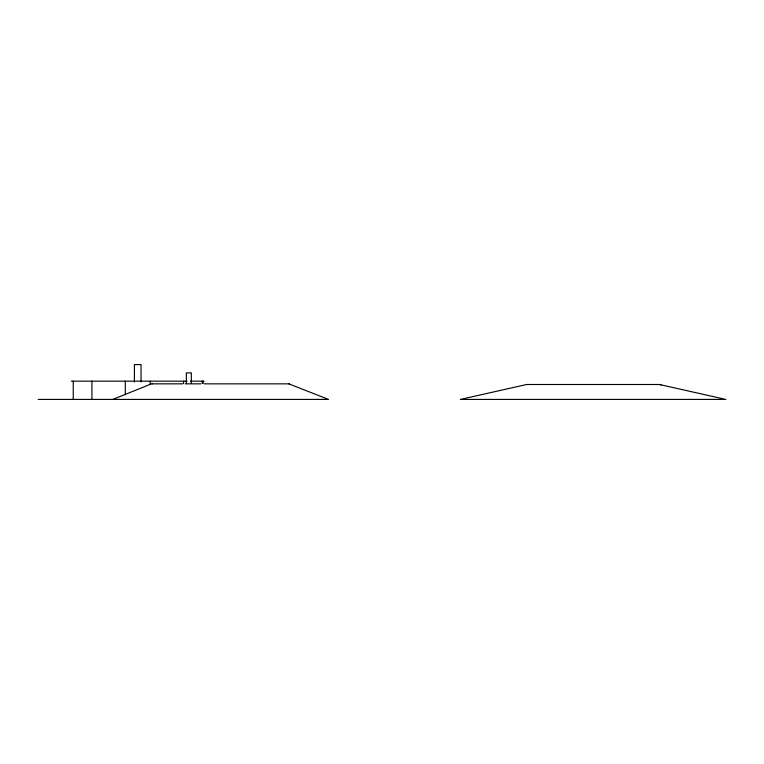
<?xml version="1.0" encoding="UTF-8"?>
<svg xmlns="http://www.w3.org/2000/svg" width="764" height="764" viewBox="0 0 764 764"><rect width="100%" height="100%" fill="white"/><g stroke="black" fill="none" stroke-linecap="round" stroke-linejoin="round"><path stroke-width="1.15" d="M112.862 399.419L150.919 384.072M288.916 383.891L328.53 399.419L38.2 399.419M151.75 383.862L152.303 383.853M71.377 381.169L187.065 381.169M190.398 381.169L204.083 381.169M152.007 383.843L182.73 383.843M185.232 383.843L200.865 383.843M204.294 383.843L289.375 383.843M659.437 384.493L526.73 384.493L460.367 399.419L725.8 399.419L659.437 384.493L661.041 384.846M203.195 381.169L203.195 383.452M202.24 381.169L202.24 383.452M191.325 383.327L191.325 372.88L186.349 372.88L186.349 383.327M183.561 381.169L183.541 383.452M150.183 381.169L150.183 384.588M141.044 382L141.044 364.581L134.426 364.581L134.426 382M125.296 381.169L125.296 394.854M91.909 381.169L91.928 399.419M73.239 381.169L73.239 399.419"/></g></svg>
